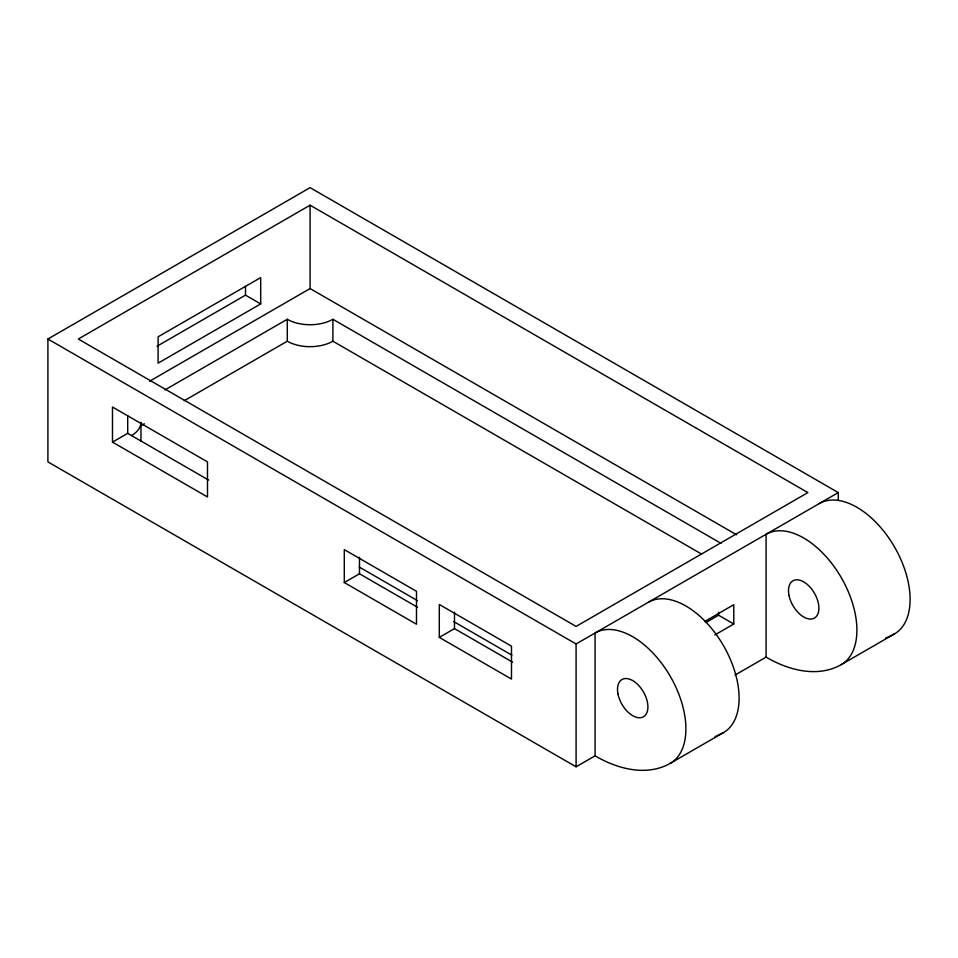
<?xml version="1.0" encoding="UTF-8"?>
<svg xmlns="http://www.w3.org/2000/svg" width="958" height="958" viewBox="0 0 958 958"><rect width="100%" height="100%" fill="white"/><g stroke="black" fill="none" stroke-linecap="round" stroke-linejoin="round"><path stroke-width="1.44" d="M648.291 602.283A75.239 43.433 60 0 1 723.518 645.716A75.239 43.433 60 0 1 723.518 732.595L670.325 763.31C646.59 776.854 617.203 768.867 595.086 755.85L576.093 766.819L47.9 461.876L47.9 339.024L310.093 187.648L838.286 492.592L838.286 499.992M310.093 205.192L78.305 339.024L576.093 626.412L807.881 492.592L310.093 205.192L310.093 288.562L736.582 534.792M157.004 346.233L245.499 295.148L260.696 303.914L260.696 277.592L158.094 336.821L158.094 363.154L260.696 303.914M149.52 381.272L310.093 288.562M164.98 389.894L287.292 319.277A32.249 18.621 0 0 0 332.893 319.277L721.051 543.378M112.493 442.129L207.491 496.974L207.491 461.876L112.493 407.03L112.493 442.129L127.701 433.351L208.581 480.054M140.515 425.963L144.371 423.735M184.283 400.684L287.292 341.216A32.249 18.621 0 0 0 332.893 341.216L701.639 554.107M344.293 582.536L416.49 624.221L416.49 591.314L344.293 549.629L344.293 582.536L359.489 573.77L417.508 607.264M439.291 637.381L511.488 679.066L511.488 646.159L439.291 604.474L439.291 637.381L454.487 628.616L512.506 662.11M47.9 339.024L576.093 643.968L838.286 492.592M704.657 621.514L733.78 604.702L733.78 624.005L714.788 634.974M705.914 622.544L718.584 615.228L733.78 624.005M735.014 675.067L766.089 657.128C788.206 670.145 817.593 678.132 841.316 664.589L894.521 633.873A75.239 43.433 60 0 0 894.521 546.994A75.239 43.433 60 0 0 819.282 503.561M894.521 633.873L891.335 635.561M723.518 732.595L717.039 735.744M891.168 635.645L889.431 636.435M889.084 636.579L887.671 637.154M715.782 736.223L715.063 736.486M886.605 637.561L885.695 637.884M359.214 567.016L417.437 600.63M453.661 621.55L511.883 655.164M766.089 657.128L766.089 534.277A75.239 43.433 60 0 1 841.316 577.71A75.239 43.433 60 0 1 841.316 664.589M718.584 612.258L718.584 615.228M595.086 755.85L595.086 632.999A75.239 43.433 60 0 1 670.325 676.432A75.239 43.433 60 0 1 670.325 763.31M576.093 643.968L576.093 766.819M454.487 612.162L454.487 628.616M359.489 557.305L359.489 573.77M332.893 319.277L332.893 341.216M287.292 319.277L287.292 341.216M245.499 286.37L245.499 295.148M140.946 441.399L140.946 422.382A32.249 18.621 0 0 1 131.497 435.555M127.701 415.808L127.701 433.351M789.009 595.445A21.495 12.406 60 0 0 814.42 618.066A21.495 12.406 60 0 0 807.678 584.787A21.495 12.406 60 0 0 789.009 595.445M618.018 694.167A21.495 12.406 60 0 0 643.429 716.788A21.495 12.406 60 0 0 636.687 683.509A21.495 12.406 60 0 0 618.018 694.167"/></g></svg>
